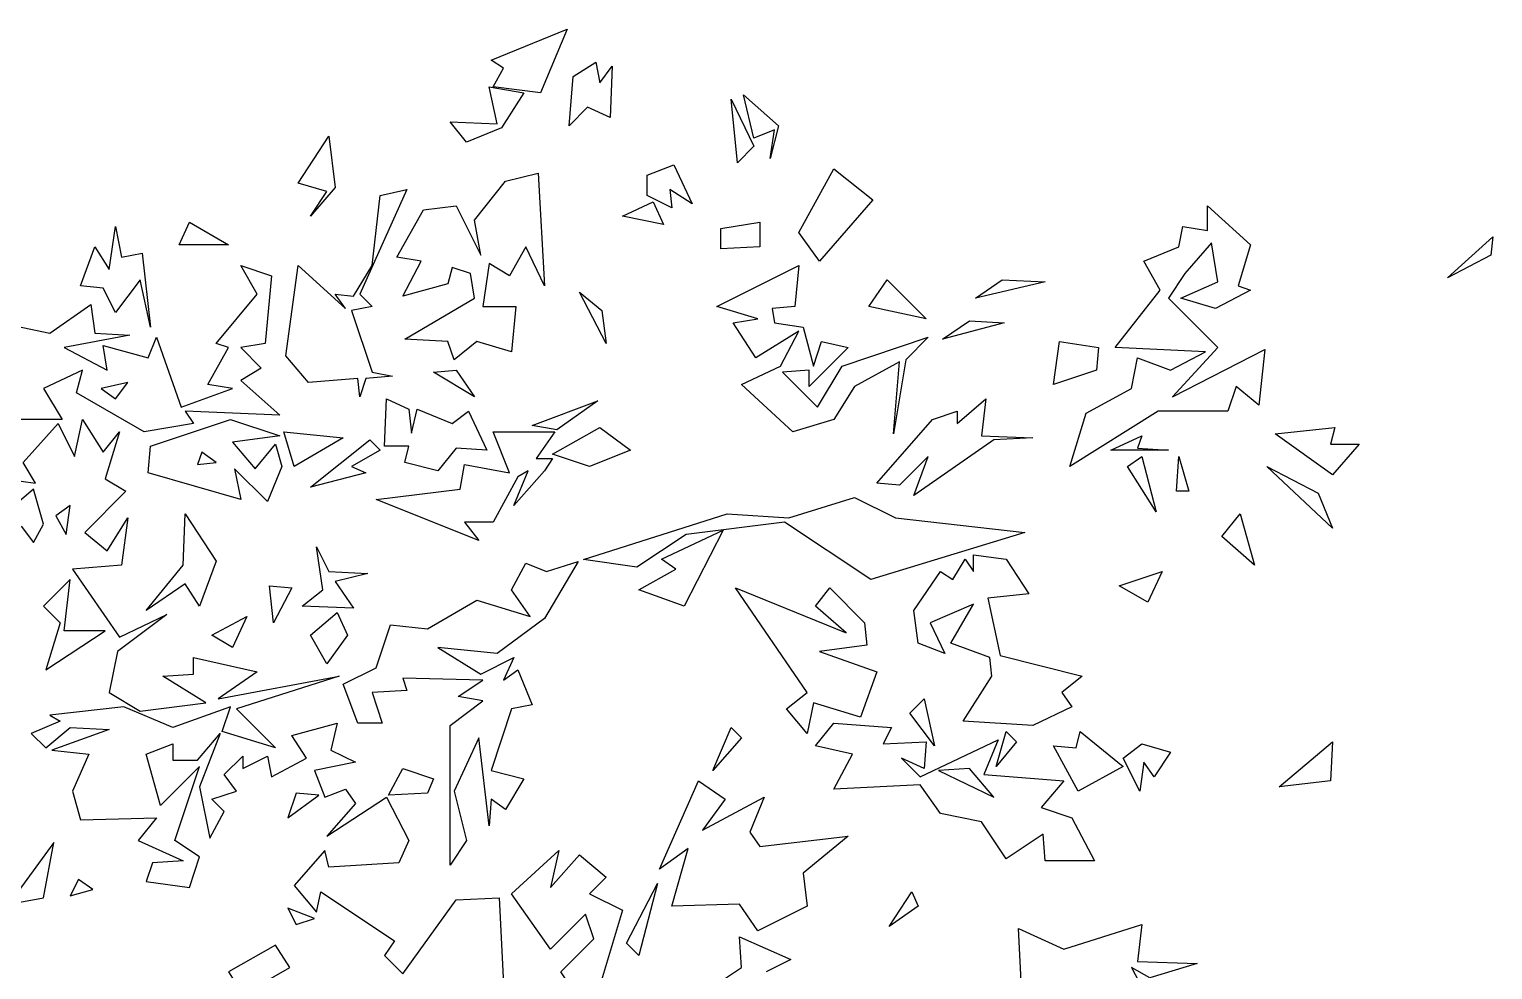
# Model space of a CAD drawing. Header units: millimetres. Extents: x -1920 to 1916, y -1858 to 1858.
# Drawn here: x 1247 to 1916, y 285 to 715 of the extents above; entities that cross this region are included whole.
import ezdxf

# ---------------------------------------------------------------- set-up
doc = ezdxf.new("R2010")
doc.units = ezdxf.units.MM
doc.layers.add('ALMOND-DRAW-PROFILE', color=7, linetype='Continuous', lineweight=25)

msp = doc.modelspace()

# ---------------------------------------------------------------- linework, layer by layer
at = {"layer": 'ALMOND-DRAW-PROFILE'}
for points in [[(1480.31, 685.41), (1458.72, 688.23), (1463.41, 696.67), (1457.78, 700.43), (1492.51, 714.51)], [(1493.45, 670.39), (1495.33, 692.92), (1505.65, 699.49), (1507.53, 690.1), (1513.16, 697.61), (1512.23, 674.14), (1501.9, 678.84)], [(1446.52, 662.88), (1439.01, 672.27), (1460.6, 671.33), (1456.84, 688.23), (1472.8, 685.41), (1462.48, 669.45)], [(1585.44, 655.37), (1587.32, 668.51), (1577.93, 664.76), (1573.24, 684.47), (1589.2, 670.39)], [(1570.42, 653.49), (1567.61, 682.59), (1577.93, 661)], [(1375.18, 629.09), (1382.69, 640.35), (1369.55, 644.11), (1383.63, 665.7), (1386.44, 642.23)], [(1540.39, 632.84), (1529.12, 638.47), (1529.12, 647.86), (1541.32, 652.56), (1549.77, 634.72), (1539.45, 641.29)], [(1607.97, 608.44), (1598.58, 621.58), (1614.54, 650.68), (1632.38, 636.6)], [(1440.89, 563.38), (1438.07, 571.83), (1418.36, 572.77), (1450.27, 591.54), (1448.39, 602.8), (1439.95, 605.62), (1438.07, 598.11), (1417.42, 592.48), (1425.87, 608.44), (1414.6, 610.31), (1426.81, 631.9), (1441.82, 633.78), (1453.09, 611.25), (1450.27, 627.21), (1464.35, 645.05), (1479.37, 648.8), (1482.19, 597.17), (1473.74, 615.01), (1466.23, 601.87), (1456.84, 607.5), (1454.03, 587.79), (1469.05, 587.79), (1467.17, 567.13), (1451.21, 571.83)], [(1397.71, 546.48), (1396.77, 554.93), (1374.24, 553.05), (1363.91, 565.26), (1369.55, 606.56), (1391.13, 586.85), (1386.44, 593.42), (1394.89, 592.48), (1403.34, 606.56), (1407.09, 638.47), (1419.3, 641.29), (1397.71, 593.42), (1403.34, 587.79), (1393.95, 585.91), (1403.34, 557.75), (1412.72, 555.87), (1400.52, 554.93)], [(1536.63, 625.33), (1517.86, 629.09), (1531.94, 635.66)], [(1722.49, 514.57), (1730, 538.97), (1750.65, 550.24), (1753.47, 564.32), (1768.49, 558.69), (1784.45, 567.13), (1743.14, 569.01), (1763.79, 595.3), (1756.28, 608.44), (1772.24, 615.01), (1774.12, 624.39), (1785.38, 622.52), (1785.38, 633.78), (1805.1, 615.95), (1799.46, 597.17), (1805.1, 595.3), (1789.14, 586.85), (1773.18, 591.54), (1790.08, 599.05), (1787.26, 616.88), (1775.06, 602.8), (1767.55, 591.54), (1790.08, 569.01), (1769.43, 546.48), (1811.67, 568.07), (1808.85, 542.73), (1798.53, 551.18), (1794.77, 539.91), (1762.86, 539.91)], [(1301.96, 578.4), (1297.27, 599.99), (1286, 584.97), (1280.37, 596.23), (1270.04, 597.17), (1276.62, 615.01), (1283.19, 604.68), (1286, 624.39), (1288.82, 610.31), (1298.2, 612.19)], [(1315.1, 615.95), (1319.79, 626.27), (1337.63, 615.95)], [(1562.91, 614.16), (1562.91, 623.46), (1580.75, 626.27), (1580.75, 615.01)], [(1895.21, 600.93), (1915.86, 619.7), (1914.92, 611.25)], [(1641.76, 529.59), (1644.58, 562.44), (1623.93, 551.18), (1614.54, 536.16), (1595.77, 530.53), (1572.3, 552.12), (1590.14, 560.56), (1598.58, 576.52), (1578.87, 564.32), (1568.55, 580.28), (1579.81, 582.15), (1561.04, 587.79), (1598.58, 606.56), (1596.71, 587.79), (1586.38, 586.85), (1587.32, 580.28), (1600.46, 578.4), (1605.16, 560.56), (1608.91, 571.83), (1621.11, 569.01), (1603.28, 551.18), (1603.28, 558.69), (1591.08, 557.75), (1607.03, 541.79), (1618.3, 560.56), (1657.72, 573.71), (1647.4, 563.38)], [(1656.78, 582.15), (1630.5, 587.79), (1638.95, 599.99)], [(1679.31, 591.54), (1691.52, 599.99), (1711.23, 599.05)], [(1510.35, 570.89), (1498.15, 594.36), (1508.47, 585.91)], [(1664.29, 572.77), (1676.5, 581.21), (1692.45, 580.28)], [(1714.98, 552.12), (1717.8, 571.83), (1735.63, 569.01), (1734.69, 558.69)], [(1450.27, 546.48), (1431.5, 557.75), (1441.82, 558.69)], [(1286, 545.54), (1291.63, 553.05), (1279.43, 550.24)], [(1420.09, 523.95), (1408.97, 523.95), (1409.91, 545.54), (1420.23, 540.85), (1421.45, 529.87), (1423.99, 540.85), (1439.95, 534.28), (1447.46, 539.91), (1455.9, 522.08), (1441.82, 523.02), (1433.38, 512.69), (1418.36, 516.45)], [(1487.82, 531.46), (1476.56, 533.34), (1506.59, 544.61)], [(1651.15, 501.43), (1657.72, 519.26), (1644.58, 506.12), (1634.26, 507.06), (1659.6, 536.16), (1670.86, 539.91), (1670.86, 534.28), (1684.01, 545.54), (1682.13, 528.65), (1705.6, 527.71), (1687.76, 526.77)], [(1343.26, 499.55), (1301.02, 511.75), (1301.96, 523.95), (1338.57, 536.16), (1361.1, 528.65), (1339.51, 525.83), (1349.83, 513.63), (1359.22, 524.89), (1362.04, 514.57), (1355.46, 498.61), (1340.45, 513.63)], [(1367.67, 514.57), (1362.97, 530.53), (1390.2, 527.71)], [(1452.15, 480.78), (1405.22, 499.55), (1443.7, 504.24), (1445.58, 515.51), (1466.23, 511.75), (1458.72, 530.53), (1486.88, 530.53), (1478.43, 518.32), (1485.94, 518.32), (1482.19, 512.69), (1468.11, 496.73), (1474.68, 512.69), (1469.98, 509.87), (1458.72, 489.22), (1445.58, 489.22)], [(1502.84, 514.57), (1485.94, 520.2), (1507.53, 532.4), (1521.61, 522.08)], [(1842.64, 510.81), (1816.36, 529.59), (1843.58, 532.4), (1841.71, 524.89), (1854.85, 524.89)], [(1375.18, 505.18), (1402.4, 526.77), (1407.09, 522.08), (1393.95, 514.57), (1400.52, 511.75)], [(1741.27, 522.08), (1755.35, 528.65), (1753.47, 523.02), (1767.55, 522.08)], [(1323.55, 515.51), (1332, 516.45), (1325.43, 521.14)], [(1761.92, 493.92), (1748.77, 514.57), (1755.35, 519.26)], [(1771.3, 503.3), (1772.24, 519.26), (1776.94, 503.3)], [(1842.64, 486.41), (1812.61, 514.57), (1836.07, 502.37)], [(1263.47, 483.59), (1265.35, 496.73), (1258.78, 492.04)], [(1500, 472.06), (1565.73, 492.98), (1593.89, 491.1), (1623.93, 500.49), (1642.7, 491.1), (1701.84, 484.53), (1631.44, 462.94), (1592.01, 489.22), (1546.96, 483.59), (1524.43, 468.57)], [(1300.08, 448.86), (1316.98, 469.51), (1317.92, 492.98), (1332, 471.39), (1324.49, 450.74), (1317.92, 461.06)], [(1806.97, 469.51), (1791.95, 482.65), (1800.4, 492.98)], [(1546.02, 450.74), (1525.37, 458.25), (1542.26, 467.63), (1535.69, 472.33), (1563.85, 485.47)], [(1371.42, 450.74), (1380.81, 458.25), (1377.99, 477.96), (1383.63, 466.69), (1401.46, 465.76), (1386.44, 462), (1394.89, 449.8)], [(1439.01, 332.46), (1439.01, 396.29), (1454.03, 407.56), (1442.76, 409.44), (1454.03, 416.94), (1417.42, 417.88), (1419.3, 412.25), (1403.34, 411.31), (1408.03, 397.23), (1396.77, 397.23), (1390.2, 415.07), (1405.22, 422.58), (1411.79, 442.29), (1428.68, 440.41), (1451.21, 453.55), (1475.62, 446.04), (1467.17, 458.25), (1473.74, 470.45), (1483.13, 466.69), (1497.53, 471.28), (1482.19, 445.11), (1460.6, 429.15), (1433.38, 431.96), (1453.09, 419.76), (1468.11, 427.27), (1463.41, 416.94), (1469.98, 421.64), (1476.56, 405.68), (1467.17, 403.8), (1457.78, 375.64), (1472.8, 371.89), (1464.35, 357.81), (1457.78, 362.5), (1456.84, 350.3), (1452.15, 390.66), (1440.89, 366.26), (1446.52, 343.73)], [(1705.6, 396.29), (1673.68, 398.17), (1686.82, 418.82), (1685.88, 427.27), (1668.05, 433.84), (1678.37, 451.68), (1658.66, 443.23), (1665.23, 429.15), (1653.03, 433.84), (1651.15, 448.86), (1663.35, 466.69), (1668.99, 462.94), (1674.62, 472.33), (1678.37, 466.69), (1678.37, 474.2), (1693.39, 472.33), (1703.72, 456.37), (1684.94, 454.49), (1690.58, 428.21), (1728.12, 418.82), (1718.74, 411.31), (1723.43, 404.74)], [(1254.09, 421.64), (1281.31, 439.47), (1262.53, 439.47), (1265.35, 462.94), (1253.15, 450.74), (1260.66, 443.23)], [(1758.16, 452.61), (1745.02, 460.12), (1764.73, 466.69)], [(1358.28, 443.23), (1356.4, 460.12), (1366.73, 459.19)], [(1602.34, 392.54), (1592.95, 403.8), (1602.34, 411.31), (1569.49, 459.19), (1620.17, 438.53), (1606.09, 450.74), (1612.67, 459.19), (1628.62, 443.23), (1629.56, 432.9), (1607.97, 430.09), (1634.26, 420.7), (1626.75, 400.05), (1605.16, 406.62)], [(1339.51, 431.96), (1330.12, 437.6), (1346.08, 446.04)], [(1382.69, 424.45), (1375.18, 437.6), (1387.38, 447.92), (1392.07, 437.6)], [(1660.54, 386.91), (1649.27, 401.93), (1655.84, 408.5)], [(1559.16, 375.64), (1567.61, 395.35), (1572.3, 390.66)], [(1711.23, 334.34), (1710.29, 346.54), (1693.39, 335.28), (1682.13, 352.18), (1663.35, 355.93), (1653.97, 369.07), (1614.54, 367.19), (1622.99, 383.15), (1606.09, 386.91), (1614.54, 397.23), (1640.83, 395.35), (1637.07, 387.85), (1656.78, 388.78), (1655.84, 376.58), (1645.52, 381.27), (1653.97, 372.83), (1689.64, 389.72), (1683.07, 373.76), (1719.68, 370.95), (1709.35, 358.75), (1723.43, 354.05), (1733.76, 334.34)], [(1688.7, 377.52), (1693.39, 393.48), (1698.09, 388.78)], [(1726.25, 366.26), (1714.98, 386.91), (1725.31, 385.97), (1727.19, 393.48), (1746.9, 377.52)], [(1818.24, 368.13), (1842.64, 388.78), (1841.71, 370.95)], [(1754.41, 366.26), (1746.9, 381.27), (1755.35, 387.85), (1768.49, 384.09), (1760.98, 372.83), (1756.28, 379.4)], [(1410.85, 364.38), (1417.42, 376.58), (1431.5, 371.89), (1428.68, 365.32)], [(1687.76, 363.44), (1676.5, 376.58), (1662.42, 375.64)], [(1579.81, 302.42), (1571.36, 314.63), (1540.39, 313.69), (1547.9, 339.97), (1534.75, 330.59), (1552.59, 370.95), (1564.79, 362.5), (1554.47, 348.42), (1582.63, 363.44), (1576.06, 347.48), (1580.75, 340.91), (1621.11, 345.6), (1600.46, 328.71), (1602.34, 313.69)], [(1364.85, 354.05), (1378.93, 364.38), (1368.61, 365.32)], [(1237.19, 314.63), (1253.15, 317.44), (1257.84, 342.79)], [(1500.96, 255.49), (1485.94, 264.88), (1497.21, 272.39), (1489.7, 283.65), (1504.72, 298.67), (1500.96, 309.93), (1485, 293.98), (1467.17, 319.32), (1488.76, 339.03), (1485, 322.14), (1498.15, 337.16), (1510.35, 326.83), (1502.84, 319.32), (1517.86, 311.81)], [(1265.35, 318.38), (1275.68, 321.2), (1269.11, 325.89)], [(1525.37, 291.16), (1519.74, 296.79), (1533.82, 324.01)], [(1639.89, 304.3), (1650.21, 320.26), (1653.03, 313.69)], [(1368.61, 305.24), (1377.05, 308.06), (1364.85, 312.75)], [(1344.2, 273.33), (1365.79, 285.53), (1359.22, 295.85), (1337.63, 283.65)]]:
    msp.add_lwpolyline(points, close=True, dxfattribs=at)
for points in [[(1210.91, 584.97), (1255.96, 575.58), (1274.74, 588.72), (1276.62, 575.58), (1292.57, 574.64), (1262.53, 569.01), (1282.25, 558.69), (1280.37, 569.95), (1301.02, 564.32), (1304.78, 573.71), (1316.04, 541.79), (1339.51, 550.24), (1328.24, 552.12), (1337.63, 569.01), (1332, 570.89), (1350.77, 593.42), (1343.26, 606.56), (1357.34, 601.87), (1354.53, 570.89), (1343.26, 569.01), (1352.65, 559.63), (1343.26, 553.99), (1361.1, 538.04), (1317.92, 539.91), (1321.67, 534.28), (1299.14, 530.53), (1268.17, 548.36), (1270.98, 558.69), (1253.15, 550.24), (1261.6, 536.16), (1240.94, 536.16)], [(1242.82, 508), (1249.39, 507.06), (1243.76, 516.45), (1259.72, 534.28), (1267.23, 519.26), (1270.98, 536.16), (1280.37, 521.14), (1287.88, 530.53), (1281.31, 508.94), (1290.7, 503.3), (1271.92, 484.53), (1282.25, 476.08), (1291.63, 491.1), (1288.82, 469.51), (1266.29, 467.63), (1287.88, 436.66), (1309.47, 446.98), (1286.94, 430.09), (1283.19, 411.31), (1297.27, 402.86), (1327.3, 406.62), (1307.59, 418.82), (1321.67, 419.76), (1321.67, 427.27), (1350.77, 420.7), (1332.94, 408.5), (1388.32, 418.82), (1341.38, 403.8), (1359.22, 385.97), (1334.81, 393.48), (1338.57, 404.74), (1312.29, 395.35), (1289.76, 404.74), (1255.96, 400.99), (1260.66, 398.17), (1247.52, 392.54), (1254.09, 385.97), (1265.35, 395.35), (1283.19, 394.42), (1256.9, 385.03), (1273.8, 383.15), (1266.29, 366.26), (1270.04, 353.11), (1304.78, 354.05), (1296.33, 343.73), (1316.98, 334.34), (1302.9, 333.4), (1300.08, 324.95), (1319.79, 322.14), (1324.49, 336.22), (1313.22, 343.73), (1324.49, 377.52), (1306.65, 359.68), (1300.08, 383.15), (1312.29, 387.85), (1312.29, 380.34), (1323.55, 380.34), (1333.88, 392.54), (1324.49, 368.13), (1329.18, 344.67), (1335.75, 356.87), (1330.12, 362.5), (1341.38, 366.26), (1335.75, 373.76), (1344.2, 382.21), (1344.2, 376.58), (1355.46, 382.21), (1357.34, 372.83), (1373.3, 381.27), (1366.73, 391.6), (1387.38, 397.23), (1384.56, 385.03), (1395.83, 379.4), (1377.05, 375.64), (1381.75, 363.44), (1391.13, 367.19), (1395.83, 360.62), (1382.69, 345.6), (1409.91, 363.44), (1420.23, 343.73), (1415.54, 333.4), (1383.63, 331.52), (1381.75, 339.03), (1367.67, 323.08), (1377.99, 310.87), (1379.87, 320.26), (1413.66, 297.73), (1408.97, 291.16), (1417.42, 282.71), (1441.82, 316.5), (1461.54, 317.44), (1463.41, 278.02)], [(1242.82, 487.35), (1248.45, 479.84), (1253.15, 488.28), (1248.45, 504.24), (1234.37, 492.04)], [(1701.84, 246.1), (1699.02, 303.36), (1719.68, 293.98), (1755.35, 305.24), (1753.47, 288.34), (1780.69, 287.41), (1759.1, 280.83), (1750.65, 285.53), (1760.98, 265.82)], [(1555.41, 274.26), (1572.3, 285.53), (1571.36, 299.61), (1594.83, 289.28), (1583.57, 283.65)]]:
    msp.add_lwpolyline(points, dxfattribs=at)

doc.saveas('drawing.dxf')
